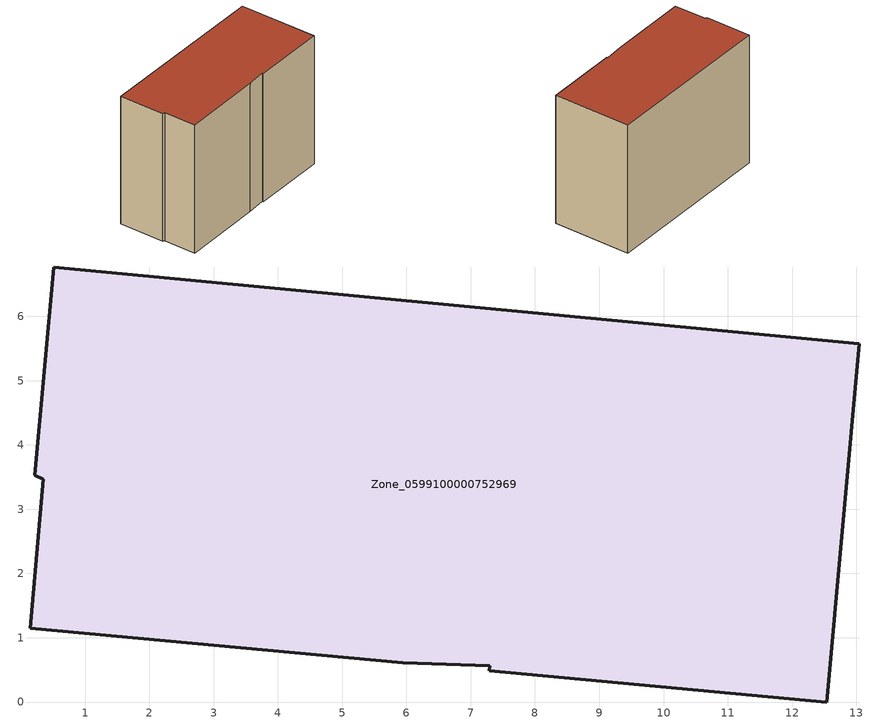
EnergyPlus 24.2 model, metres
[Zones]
Zone_0599100000752969
 floor ground (C_G): 7.3,0.56 5.95,0.61 0.15,1.15 0.35,3.47 0.22,3.53 0.51,6.77 13.04,5.57 12.54,0 7.29,0.49 z0
 wall outside (C_F): 12.54,0 13.04,5.57 0.51,6.77 0.22,3.53 0.35,3.47 0.15,1.15 5.95,0.61 7.3,0.56 7.29,0.49 12.54,0 z0:9.63
 roof outside (C_R): 5.95,0.61 7.3,0.56 7.29,0.49 12.54,0 13.04,5.57 0.51,6.77 0.22,3.53 0.35,3.47 0.15,1.15 z9.63
[BUILDING]
Pand.0599100000752969: North Axis=0; Terrain=City; Loads Convergence Tolerance Value=0.04; Temperature Convergence Tolerance Value=0.4; Solar Distribution=FullExterior; Maximum Number of Warmup Days=25; Minimum Number of Warmup Days=1
[Site:Location]
Rotterdam.The.Hague.AP_ZH_NLD Design_Conditions: Latitude=51.96; Longitude=4.45; Time Zone=1; Elevation=-4.5
[SITE:GROUNDTEMPERATURE:BUILDINGSURFACE]
18, 18, 18, 18, 18, 18, 18, 18, 18, 18, 18, 18
[MATERIAL] Thermal Absorptance=0.9; Solar Absorptance=0.7; Visible Absorptance=0.7
Name | Roughness | Thickness | Conductivity | Density | Specific Heat
G.TC.2006-2014 | MediumSmooth | 0.15 | 0.06 | 540 | 1210
F.TC.2006-2014 | Rough | 0.3 | 0.12 | 1920 | 840
R.TC.2006-2014 | MediumRough | 0.2 | 0.08 | 1500 | 1000
[CONSTRUCTION]
C_G: G.TC.2006-2014
C_F: F.TC.2006-2014
C_R: R.TC.2006-2014
[ZONE]
Zone_0599100000752969: Type=1; Multiplier=1; Ceiling Height=Autocalculate; Volume=Autocalculate; Floor Area=autocalculate; Part of Total Floor Area=Yes
[ZONEINFILTRATION:DESIGNFLOWRATE]
Infil_Zone_0599100000752969: Zone or ZoneList or Space or SpaceList=Zone_0599100000752969; Schedule=AlwaysOn; Design Flow Rate Calculation Method=Flow/Area; Flow Rate per Floor Area=0.0015; Constant Term Coefficient=1; Temperature Term Coefficient=0; Velocity Term Coefficient=0; Velocity Squared Term Coefficient=0
[HVACTEMPLATE:ZONE:IDEALLOADSAIRSYSTEM]
Zone_0599100000752969: Maximum Heating Supply Air Temperature=50; Minimum Cooling Supply Air Temperature=13; Maximum Heating Supply Air Humidity Ratio=0.0156; Minimum Cooling Supply Air Humidity Ratio=0.0077; Heating Limit=NoLimit; Cooling Limit=NoLimit; Dehumidification Control Type=ConstantSensibleHeatRatio; Cooling Sensible Heat Ratio=0.7; Dehumidification Setpoint=60; Humidification Control Type=None; Humidification Setpoint=30; Outdoor Air Method=None; Outdoor Air Flow Rate per Person=0.00944; Outdoor Air Flow Rate per Zone Floor Area=0; Outdoor Air Flow Rate per Zone=0; Demand Controlled Ventilation Type=None; Outdoor Air Economizer Type=NoEconomizer; Heat Recovery Type=None; Sensible Heat Recovery Effectiveness=0.7; Latent Heat Recovery Effectiveness=0.65
[ZONECONTROL:THERMOSTAT]
ThermostatControl_Zone_0599100000752969: Zone or ZoneList=Zone_0599100000752969; Control Type Schedule=DualSetpointControlType; Control 1=Thermostat_Zone_0599100000752969; Temperature Difference Between Cutout And Setpoint=0
[THERMOSTATSETPOINT:DUALSETPOINT]
Thermostat_Zone_0599100000752969: Heating Setpoint Temperature Schedule=HeatingSetpoint_Zone_0599100000752969; Cooling Setpoint Temperature Schedule=CoolingSetpoint_Zone_0599100000752969
[SCHEDULE:COMPACT]
HeatingSetpoint_Zone_0599100000752969: Through: 12/31, For: AllDays, Until: 24:00, 21
CoolingSetpoint_Zone_0599100000752969: Through: 12/31, For: AllDays, Until: 24:00, 24
DualSetpointControlType: Through: 12/31, For: AllDays, Until: 24:00, 4
AlwaysOn: Through: 12/31, For: AllDays, Until: 24:00, 1
